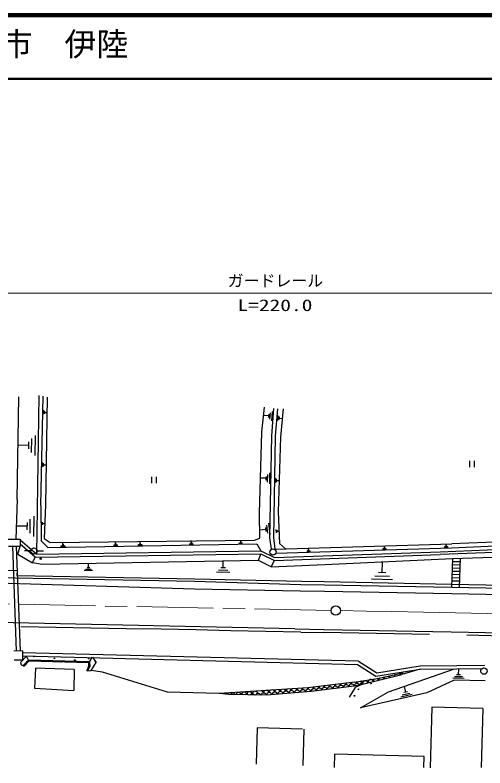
# Model space of a CAD drawing. Units: millimetres, scale not verified. Extents: x 40000 to 680000, y 20000 to 380000.
# Drawn here: x 417270 to 491061, y 261811 to 380000 of the extents above; entities that cross this region are included whole.
import ezdxf
from ezdxf.enums import TextEntityAlignment as Align

# ---------------------------------------------------------------- set-up
doc = ezdxf.new("R2010")
doc.units = ezdxf.units.MM
doc.header["$LTSCALE"] = 1000
doc.linetypes.add('CHAIN', pattern=[18.5, 12, -1.5, 3.5, -1.5])
for name, color, linetype, lineweight in [('M-BGD', 7, 'Continuous', 25), ('M-BMK', 2, 'CHAIN', 13), ('M-BMK-SRVR', 3, 'Continuous', 25), ('M-STR-HTXT', 7, 'Continuous', 13), ('M-TTL', 2, 'Continuous', 140), ('M-TTL-LINE', 7, 'Continuous', 50), ('M-TTL-TXT', 7, 'Continuous', 13)]:
    doc.layers.add(name, color=color, linetype=linetype, lineweight=lineweight)
doc.styles.add('ＭＳ ゴシック', font='')
doc.styles.get('ＭＳ ゴシック').set_extended_font_data('MS Gothic')

# ---------------------------------------------------------------- blocks, each defined once
blk = doc.blocks.new('BUHIN62')
at = {"color": 7, "linetype": 'Continuous', "lineweight": 25}
blk.add_circle((0, 0), 49.8, dxfattribs=at)
blk = doc.blocks.new('BUHIN69')
at = {"color": 7, "linetype": 'Continuous', "lineweight": 25}
for p, q in [((620, 116), (-271, 570)), ((-619, -114), (272, -568))]:
    blk.add_line(p, q, dxfattribs=at)
blk = doc.blocks.new('BUHIN95')
at = {"color": 7, "linetype": 'Continuous', "lineweight": 25}
for p, q in [((-315, -182), (-60, 358)), ((-9, 231), (-185, -142)), ((-56, -90), (34, 100)), ((-11, 5), (271, -128))]:
    blk.add_line(p, q, dxfattribs=at)
blk = doc.blocks.new('BUHIN101')
at = {"color": 7, "linetype": 'Continuous', "lineweight": 25}
for p, q in [((-30, -57), (750, 1414)), ((-1234, 12), (709, -1019)), ((465, -319), (-525, 206)), ((889, -1721), (-1924, -230))]:
    blk.add_line(p, q, dxfattribs=at)
blk = doc.blocks.new('BUHIN106')
at = {"color": 7, "linetype": 'Continuous', "lineweight": 25}
for p, q in [((-193, 377), (421, 48)), ((7, 12), (-165, -308)), ((270, -4), (-154, 224)), ((-101, 70), (115, -46))]:
    blk.add_line(p, q, dxfattribs=at)
blk = doc.blocks.new('BUHIN148')
at = {"color": 7, "linetype": 'Continuous', "lineweight": 25}
for p, q in [((-370, -207), (-65, 419)), ((-7, 270), (-217, -163)), ((-66, -104), (41, 116)), ((-13, 6), (315, -153))]:
    blk.add_line(p, q, dxfattribs=at)
blk = doc.blocks.new('BUHIN168')
at = {"color": 7, "linetype": 'Continuous', "lineweight": 25}
blk.add_circle((0, 0), 498, dxfattribs=at)
blk = doc.blocks.new('BUHIN185')
at = {"color": 3, "linetype": 'Continuous', "lineweight": 25}
blk.add_circle((0, 0), 746, dxfattribs=at)

msp = doc.modelspace()

# ---------------------------------------------------------------- linework, layer by layer
at = {"layer": 'M-BGD'}
for p, q in [((421021, 320299), (420615, 295381)), ((417597, 303974), (417859, 320053)), ((421310, 302991), (421671, 320194)), ((422335, 320016), (422032, 303109)), ((456042, 314527), (456432, 318421)), ((457595, 313930), (457926, 318230)), ((458194, 313902), (458524, 318183)), ((459391, 318187), (458963, 313748)), ((457098, 317076), (456320, 317136)), ((457118, 317337), (457078, 316814)), ((457294, 316545), (457373, 317574)), ((457641, 317782), (457527, 316294)), ((458523, 316336), (458585, 317130)), ((458709, 316996), (458666, 316448)), ((458803, 316573), (458824, 316853)), ((458813, 316713), (459228, 316681)), ((455634, 301798), (456042, 314527)), ((457301, 297944), (457595, 313930)), ((457902, 297976), (458194, 313902)), ((458963, 313748), (458597, 302019)), ((488636, 310039), (488641, 309039)), ((489408, 309042), (489404, 310042)), ((456675, 307284), (455791, 307300)), ((456681, 307582), (456670, 306987)), ((456932, 306697), (456954, 307866)), ((457243, 308120), (457212, 306428)), ((458160, 306588), (458173, 307285)), ((458288, 307174), (458280, 306693)), ((458392, 306810), (458397, 307055)), ((458394, 306932), (458758, 306926)), ((417597, 303974), (417394, 297723)), ((421310, 302991), (421390, 297466)), ((422032, 303109), (421847, 297820)), ((455684, 297873), (455634, 301798)), ((458597, 302019), (458786, 297050)), ((421437, 299863), (421429, 300460)), ((421531, 300368), (421536, 299956)), ((421630, 300059), (421626, 300269)), ((457088, 300220), (457298, 298442)), ((421628, 300164), (421940, 300168)), ((456612, 299262), (455683, 299153)), ((456575, 299575), (456649, 298950)), ((456966, 298683), (456821, 299912)), ((458307, 298724), (458286, 299221)), ((458373, 299147), (458388, 298804)), ((458463, 298892), (458456, 299067)), ((454872, 297590), (455684, 297873)), ((457527, 296153), (457301, 297944)), ((458133, 296145), (457902, 297976)), ((458459, 298979), (458719, 298990)), ((519070, 298371), (485873, 296996)), ((416211, 297714), (418053, 297729)), ((418053, 297729), (418062, 296629)), ((420615, 295381), (418054, 297582)), ((420426, 294884), (418060, 296918)), ((421390, 297466), (422401, 296418)), ((421847, 297820), (422801, 297209)), ((422401, 296418), (455217, 296999)), ((422801, 297209), (454872, 297590)), ((424520, 296699), (425069, 296709)), ((424931, 296833), (424651, 296828)), ((424791, 296830), (424784, 297246)), ((453008, 297058), (452411, 297047)), ((452503, 297149), (452915, 297157)), ((452811, 297249), (452601, 297246)), ((452706, 297248), (452701, 297559)), ((455217, 296999), (455870, 295905)), ((458133, 296145), (485866, 297003)), ((458786, 297050), (459720, 296194)), ((484018, 295740), (520317, 297209)), ((519874, 296751), (484035, 295301)), ((485834, 296386), (519878, 297739)), ((416220, 296614), (418062, 296629)), ((416851, 296619), (417459, 280161)), ((417451, 296624), (418059, 280168)), ((417688, 295385), (418062, 296629)), ((419744, 295872), (418759, 295872)), ((420615, 295381), (455870, 295905)), ((420745, 295872), (421730, 295872)), ((425194, 296577), (424398, 296563)), ((455870, 295905), (458019, 294855)), ((458019, 294855), (484018, 295740)), ((458239, 295541), (485834, 296386)), ((417688, 295385), (419993, 293997)), ((419993, 293997), (420426, 294884)), ((420426, 294884), (455878, 295405)), ((455475, 294387), (421512, 293739)), ((449954, 293210), (449974, 294302)), ((455475, 294387), (455878, 295405)), ((457488, 293381), (455475, 294387)), ((455878, 295405), (458037, 294356)), ((457488, 293381), (458037, 294356)), ((458037, 294356), (484035, 295301)), ((465933, 293762), (485955, 294677)), ((485884, 290178), (485996, 294679)), ((485955, 294677), (505972, 295392)), ((487084, 290154), (487198, 294721)), ((379330, 293531), (417640, 292811)), ((421512, 293739), (419993, 293997)), ((429025, 293213), (428570, 293221)), ((428798, 293217), (428810, 293893)), ((450321, 293203), (449586, 293217)), ((457488, 293381), (465933, 293762)), ((474918, 292466), (474951, 294181)), ((485960, 293226), (487160, 293196)), ((485973, 293735), (487172, 293705)), ((485985, 294243), (487185, 294213)), ((417625, 292009), (417640, 292811)), ((417625, 292009), (445477, 291504)), ((429437, 292783), (428144, 292806)), ((428349, 293020), (429243, 293004)), ((450986, 292508), (448896, 292547)), ((449228, 292893), (450672, 292866)), ((473778, 291968), (476046, 291924)), ((475495, 292455), (474341, 292477)), ((485935, 292209), (487135, 292180)), ((485948, 292718), (487147, 292688)), ((414279, 291702), (445471, 291154)), ((414303, 290876), (445468, 289908)), ((445471, 291154), (462172, 290634)), ((445477, 291504), (462242, 291133)), ((462242, 291133), (465881, 291063)), ((465881, 291063), (485878, 290678)), ((476539, 291362), (473256, 291425)), ((485910, 291193), (487109, 291163)), ((485922, 291701), (487122, 291671)), ((445468, 289908), (462031, 289637)), ((462031, 289637), (465852, 289563)), ((462172, 290634), (465872, 290563)), ((465872, 290563), (485868, 290178)), ((485868, 290178), (505864, 289793)), ((485878, 290678), (505874, 290293)), ((465852, 289563), (485849, 289178)), ((485849, 289178), (505845, 288793)), ((461190, 283652), (412478, 284666)), ((423692, 283845), (418186, 283968)), ((429189, 283754), (423692, 283845)), ((434725, 283662), (429189, 283754)), ((440232, 283572), (434725, 283662)), ((445678, 283468), (440232, 283572)), ((451132, 283348), (445678, 283468)), ((456647, 283205), (451132, 283348)), ((462171, 283108), (456647, 283205)), ((461190, 283652), (465737, 283564)), ((462171, 283108), (465727, 283064)), ((482339, 282744), (465727, 283064)), ((465737, 283564), (485733, 283179)), ((485733, 283179), (505730, 282794)), ((509006, 282231), (488223, 282631)), ((418423, 280172), (417091, 280157)), ((418423, 280172), (418439, 278772)), ((418136, 278359), (419046, 279383)), ((418448, 279394), (471035, 278071)), ((471189, 278565), (418457, 279894)), ((419395, 278713), (419046, 279383)), ((428972, 278478), (429448, 279192)), ((429448, 279192), (430001, 278388)), ((417144, 278758), (418439, 278772)), ((418136, 278359), (418255, 277987)), ((418255, 277987), (418569, 277894)), ((418569, 277894), (419395, 278713)), ((419395, 278713), (418569, 277894)), ((418569, 277894), (418675, 277788)), ((419455, 278562), (418675, 277788)), ((419395, 278713), (428972, 278478)), ((428972, 278478), (419395, 278713)), ((428830, 278331), (419455, 278562)), ((428537, 277112), (428862, 277755)), ((428862, 277755), (428830, 278331)), ((428972, 278478), (429014, 277723)), ((429014, 277723), (428972, 278478)), ((429237, 277089), (430001, 278388)), ((471035, 278071), (473951, 276216)), ((471189, 278565), (474059, 276740)), ((474059, 276740), (480870, 277837)), ((480870, 277837), (486636, 277879)), ((486636, 277879), (491059, 277955)), ((420504, 277498), (420328, 274334)), ((426557, 277254), (420504, 277498)), ((426557, 277254), (426513, 273979)), ((428537, 277112), (428670, 277045)), ((429014, 277723), (428670, 277045)), ((428670, 277045), (429014, 277723)), ((428670, 277045), (429237, 277089)), ((430979, 276820), (429237, 277089)), ((441192, 273717), (430979, 276820)), ((473951, 276216), (480912, 277338)), ((474162, 275872), (478215, 276738)), ((475907, 273777), (486258, 277372)), ((480912, 277338), (478017, 276478)), ((478755, 277497), (478800, 277503)), ((480912, 277338), (486642, 277379)), ((486642, 277379), (490644, 277447)), ((486912, 276442), (486935, 277377)), ((470585, 275295), (474162, 275872)), ((471840, 274987), (471635, 275464)), ((471840, 274987), (478017, 276478)), ((486216, 275588), (481946, 273577)), ((487792, 275834), (486002, 275879)), ((491097, 275466), (486216, 275588)), ((486288, 276174), (487525, 276143)), ((487227, 276434), (486597, 276449)), ((420328, 274334), (426513, 273979)), ((463252, 274405), (449335, 273503)), ((470585, 275295), (463252, 274405)), ((470535, 274660), (463754, 273817)), ((470668, 274452), (469743, 272932)), ((471840, 274987), (470535, 274660)), ((471840, 274987), (470668, 274452)), ((478612, 273707), (478407, 274620)), ((449335, 273503), (441192, 273717)), ((450823, 273339), (449335, 273503)), ((456749, 273222), (450823, 273339)), ((463754, 273817), (456749, 273222)), ((471492, 271222), (475907, 273777)), ((481946, 273577), (471492, 271222)), ((479615, 273333), (477867, 272940)), ((478073, 273295), (479281, 273567)), ((478920, 273777), (478305, 273638)), ((482708, 271361), (482446, 261811)), ((490705, 271141), (482708, 271361)), ((490705, 271141), (490451, 261869)), ((455311, 268105), (455154, 262395)), ((462402, 267910), (455311, 268105)), ((462606, 267904), (462449, 262184)), ((467442, 261878), (467500, 263994)), ((481495, 263610), (467500, 263994)), ((481447, 261861), (481495, 263610))]:
    msp.add_line(p, q, dxfattribs=at)
for centre, radius in [((457770, 295716), 498), ((421293, 294656), 100), ((490898, 277017), 498)]:
    msp.add_circle(centre, radius, dxfattribs=at)
for centre, radius, start, end in [((477359, 276266), 439, 20.31108, 52.07491), ((478206, 276471), 439, 155.87904, 186.84525), ((471342, 275093), 430, 38.1399, 57.31833), ((472276, 275039), 439, 20.31108, 186.84525), ((473123, 275243), 439, 20.31108, 186.84525), ((473970, 275448), 439, 126.96658, 186.84525), ((473970, 275448), 439, 20.31108, 71.37449), ((474817, 275653), 439, 138.8023, 186.84525), ((474817, 275653), 439, 20.31108, 65.31018), ((475664, 275857), 439, 143.59197, 186.84525), ((475664, 275857), 439, 20.31108, 60.52051), ((476512, 276062), 439, 147.96606, 186.84525), ((476512, 276062), 439, 20.31108, 56.14642), ((477359, 276266), 439, 152.03757, 186.84525), ((460223, 273857), 442, 11.58679, 56.24332), ((461099, 273931), 442, 134.76797, 178.12094), ((461099, 273931), 442, 11.58679, 52.65024), ((461974, 274006), 442, 138.11884, 178.12094), ((461974, 274006), 442, 11.58679, 49.29938), ((462850, 274080), 442, 141.2804, 178.12094), ((462850, 274080), 442, 11.58679, 46.13785), ((463726, 274154), 442, 156.99841, 178.12094), ((463714, 274143), 430, 139.7485, 155.43557), ((464184, 273820), 430, 13.82481, 180.35897), ((463714, 274143), 430, 13.82481, 54.08615), ((464561, 274249), 430, 140.2561, 180.35897), ((465032, 273925), 430, 13.82481, 180.35897), ((464561, 274249), 430, 13.82481, 53.57856), ((465409, 274354), 430, 140.75896, 180.35897), ((465880, 274030), 430, 13.82481, 180.35897), ((465409, 274354), 430, 13.82481, 53.07569), ((466257, 274460), 430, 141.25727, 180.35897), ((466727, 274136), 430, 13.82481, 180.35897), ((466257, 274460), 430, 13.82481, 52.57738), ((467104, 274565), 430, 141.75119, 180.35897), ((467575, 274241), 430, 13.82481, 180.35897), ((467104, 274565), 430, 13.82481, 52.08347), ((467952, 274671), 430, 142.24086, 180.35897), ((468422, 274347), 430, 13.82481, 180.35897), ((467952, 274671), 430, 13.82481, 51.59379), ((468799, 274776), 430, 142.72643, 180.35897), ((469270, 274452), 430, 13.82481, 180.35897), ((468799, 274776), 430, 13.82481, 51.10822), ((469647, 274882), 430, 143.20803, 180.35897), ((470118, 274558), 430, 13.82481, 180.35897), ((469647, 274882), 430, 13.82481, 50.62663), ((470495, 274987), 430, 143.68579, 180.35897), ((470965, 274663), 430, 27.70645, 180.35897), ((470495, 274987), 430, 13.82481, 51.45721), ((471342, 275093), 430, 141.02189, 180.35897), ((471813, 274769), 430, 98.289, 165.58125), ((471429, 274834), 439, 20.31108, 38.84369), ((450591, 273039), 442, 42.46246, 126.62717), ((450120, 273391), 442, 11.58679, 25.26874), ((450996, 273465), 442, 164.57452, 178.12094), ((451467, 273113), 442, 27.70114, 150.02618), ((452342, 273188), 442, 14.82864, 162.89871), ((453218, 273262), 442, 11.58679, 174.97763), ((453689, 272910), 442, 56.22324, 121.50409), ((454094, 273336), 442, 11.58679, 178.12094), ((454564, 272984), 442, 38.26843, 139.45892), ((454969, 273411), 442, 11.58679, 178.12094), ((455440, 273059), 442, 24.17377, 153.55356), ((455845, 273485), 442, 11.58679, 86.51303), ((456316, 273133), 442, 11.58679, 166.14053), ((456721, 273559), 442, 111.45044, 178.12094), ((457191, 273207), 442, 11.58679, 178.12094), ((456721, 273559), 442, 11.58679, 75.96777), ((457596, 273634), 442, 117.81943, 178.12094), ((458067, 273282), 442, 11.58679, 178.12094), ((457596, 273634), 442, 11.58679, 69.59879), ((458472, 273708), 442, 122.89066, 178.12094), ((458943, 273356), 442, 11.58679, 178.12094), ((458472, 273708), 442, 11.58679, 64.52759), ((459347, 273782), 442, 127.25974, 178.12094), ((459818, 273430), 442, 11.58679, 178.12094), ((459347, 273782), 442, 11.58679, 60.15851), ((460223, 273857), 442, 131.1749, 178.12094), ((460694, 273505), 442, 11.58679, 178.12094), ((461570, 273579), 442, 11.58679, 178.12094), ((462445, 273654), 442, 11.58679, 178.12094), ((463321, 273728), 442, 69.41675, 178.12094), ((463337, 273714), 430, 13.82481, 67.18303)]:
    msp.add_arc(centre, radius, start, end, dxfattribs=at)
at = {"layer": 'M-BMK'}
msp.add_line((466891, 286538), (368411, 288463), dxfattribs=at)
msp.add_lwpolyline([(566894, 282627), (563704, 283112), (560502, 283538), (557213, 283908), (553916, 284218), (550056, 284515), (546182, 284753), (541266, 284986), (536350, 285159), (531362, 285291), (526363, 285398), (521373, 285490), (516374, 285586), (511386, 285684), (506387, 285782), (501400, 285873), (496402, 285969), (491416, 286067), (486420, 286166), (481434, 286263), (476436, 286358), (472419, 286434), (468391, 286509)], dxfattribs=at)
at = {"layer": 'M-STR-HTXT'}
msp.add_line((348427, 336331), (567635, 336331), dxfattribs=at)
at = {"layer": 'M-TTL'}
msp.add_line((680000, 380000), (40000, 380000), dxfattribs=at)
at = {"layer": 'M-TTL-LINE'}
msp.add_line((40000, 370000), (680000, 370000), dxfattribs=at)

# ---------------------------------------------------------------- block references
at = {"layer": 'M-BGD', "rotation": 117}
for name, p in [('BUHIN106', (421955, 317632)), ('BUHIN101', (419316, 312449)), ('BUHIN106', (421794, 309387)), ('BUHIN69', (439104, 306993)), ('BUHIN101', (419074, 299762)), ('BUHIN148', (433054, 296969)), ('BUHIN148', (436916, 297026)), ('BUHIN148', (444953, 297145)), ('BUHIN95', (475288, 296369)), ('BUHIN95', (484966, 296667)), ('BUHIN168', (420244, 295872)), ('BUHIN95', (463365, 296003)), ('BUHIN62', (420228, 279297)), ('BUHIN62', (423447, 279014)), ('BUHIN62', (428814, 278990)), ('BUHIN62', (419151, 278497)), ('BUHIN62', (424518, 278473)), ('BUHIN62', (426666, 278731)), ('BUHIN62', (429884, 278448)), ('BUHIN62', (428807, 277648)), ('BUHIN62', (471191, 274158)), ('BUHIN62', (473152, 275071)), ('BUHIN62', (470567, 273133))]:
    msp.add_blockref(name, p, dxfattribs=at)
at = {"layer": 'M-BMK-SRVR', "rotation": 117}
msp.add_blockref('BUHIN185', (467641, 286523), dxfattribs=at)

# ---------------------------------------------------------------- texts
at = {"layer": 'M-STR-HTXT', "style": 'ＭＳ ゴシック'}
msp.add_text('ガードレール', height=1833, dxfattribs=at).set_placement((450656, 336831), align=Align.BOTTOM_LEFT)
at = {"layer": 'M-STR-HTXT', "style": 'ＭＳ ゴシック', "width": 1.35}
msp.add_text('L=220.0', height=1833, dxfattribs=at).set_placement((452187, 332981), align=Align.BOTTOM_LEFT)
at = {"layer": 'M-TTL-TXT', "style": 'ＭＳ ゴシック'}
msp.add_text('柳井市\u3000伊陸', height=3666, dxfattribs=at).set_placement((405024, 372500), align=Align.BOTTOM_LEFT)

doc.saveas('drawing.dxf')
